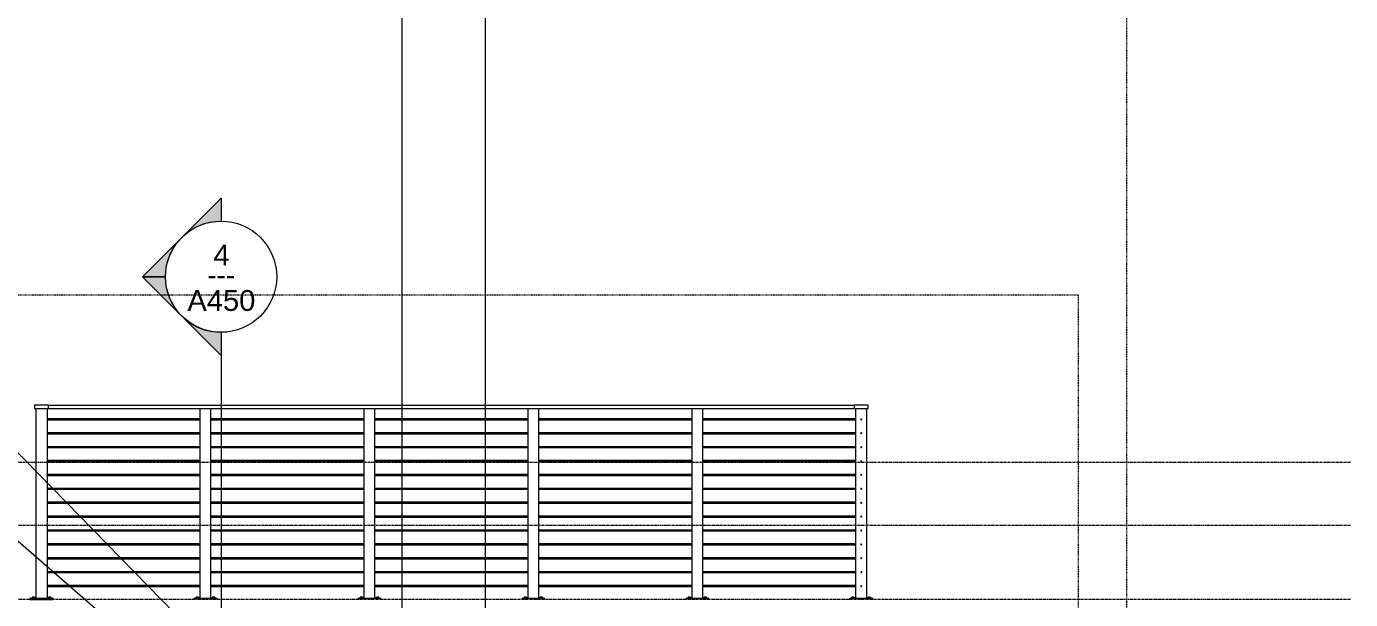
# Model space of a CAD drawing. Header units: inches. Extents: x -8998 to -7518, y -226 to 479.
# Drawn here: x -7804.3 to -7518.4, y 2.4 to 126.1 of the extents above; entities that cross this region are included whole.
import ezdxf

# ---------------------------------------------------------------- set-up
doc = ezdxf.new("R2010")
doc.units = ezdxf.units.IN
doc.header["$MEASUREMENT"] = 0
doc.linetypes.add('Aligning Line 1_8_', pattern=[0.25, 0.125, -0.125])
doc.linetypes.add('Grid Line 1_2_', pattern=[0.875, 0.5, -0.125, 0.125, -0.125])
for name, color, linetype, lineweight in [('A-FLOR-HRAL', 11, 'Continuous', 9), ('A-FLOR-LEVL-1', 51, 'Grid Line 1_2_', 9), ('G-ANNO-SYMB', 111, 'Aligning Line 1_8_', 9), ('G-ANNO-SYMB-1', 111, 'Continuous', 9), ('G-ANNO-TEXT', 231, 'Continuous', 9)]:
    doc.layers.add(name, color=color, linetype=linetype, lineweight=lineweight)
doc.styles.add('Arial_1', font='arial.ttf', dxfattribs={"height": 4.5})
doc.styles.add('Century Gothic', font='ufonts.com_century-gothic.ttf', dxfattribs={"height": 4.5})

# ---------------------------------------------------------------- blocks, each defined once
blk = doc.blocks.new('Railing - 2_ x 1_2_ 2-1559248-Section 26')
at = {"layer": 'A-FLOR-HRAL'}
for p, q in [((8694.88, 43.62), (8697.26, 43.62)), ((8694.88, 2.62), (8694.88, 43.62)), ((8697.26, 43.62), (8697.26, 2.62)), ((8694.07, 2.62), (8694.07, 2.87)), ((8694.57, 2.87), (8694.07, 2.87)), ((8694.57, 2.87), (8694.57, 2.62)), ((8697.57, 2.62), (8697.57, 2.87)), ((8698.07, 2.87), (8697.57, 2.87)), ((8698.07, 2.87), (8698.07, 2.62)), ((8698.57, 2.62), (8693.57, 2.62)), ((8693.57, 2.37), (8693.57, 2.62)), ((8693.57, 2.37), (8698.57, 2.37)), ((8698.57, 2.62), (8698.57, 2.37))]:
    blk.add_line(p, q, dxfattribs=at)
blk = doc.blocks.new('Railing - 2_ x 1_2_ 2-V13-Section 26')
at = {"layer": 'A-FLOR-HRAL'}
for p, q in [((8730.28, 43.62), (8730.28, 2.62)), ((8732.66, 2.62), (8732.66, 43.62)), ((8729.47, 2.62), (8729.47, 2.87)), ((8729.72, 2.87), (8729.47, 2.87)), ((8729.97, 2.87), (8729.72, 2.87)), ((8729.97, 2.87), (8729.97, 2.62)), ((8732.97, 2.62), (8732.97, 2.87)), ((8733.22, 2.87), (8732.97, 2.87)), ((8733.47, 2.87), (8733.22, 2.87)), ((8733.47, 2.87), (8733.47, 2.62)), ((8733.97, 2.62), (8728.97, 2.62)), ((8728.97, 2.62), (8728.97, 2.37)), ((8733.97, 2.37), (8733.97, 2.62))]:
    blk.add_line(p, q, dxfattribs=at)
blk = doc.blocks.new('Railing - 2_ x 1_2_ 2-V14-Section 26')
at = {"layer": 'A-FLOR-HRAL'}
for p, q in [((8871.88, 2.62), (8871.88, 43.62)), ((8874.26, 2.62), (8874.26, 43.62)), ((8871.07, 2.62), (8871.07, 2.87)), ((8871.57, 2.87), (8871.07, 2.87)), ((8871.57, 2.87), (8871.57, 2.62)), ((8874.57, 2.62), (8874.57, 2.87)), ((8875.07, 2.87), (8874.57, 2.87)), ((8875.07, 2.87), (8875.07, 2.62)), ((8875.57, 2.62), (8870.57, 2.62)), ((8870.57, 2.37), (8870.57, 2.62)), ((8875.57, 2.37), (8875.57, 2.62))]:
    blk.add_line(p, q, dxfattribs=at)
blk = doc.blocks.new('Railing - Railing-1114347-Section 26')
at = {"layer": 'A-FLOR-HRAL'}
for p, q in [((8697.57, 44.38), (8694.57, 44.38)), ((8694.57, 44.38), (8694.57, 43.62)), ((8694.57, 43.62), (8694.88, 43.62)), ((8697.26, 43.62), (8697.57, 43.62)), ((8697.57, 44.38), (8871.57, 44.38)), ((8697.57, 43.62), (8697.57, 44.38)), ((8697.57, 43.62), (8871.57, 43.62)), ((8874.57, 44.38), (8871.57, 44.38)), ((8871.57, 44.38), (8871.57, 43.62)), ((8871.57, 43.62), (8874.57, 43.62)), ((8874.57, 43.62), (8874.57, 44.38)), ((8730.28, 41.38), (8697.26, 41.38)), ((8697.26, 41.19), (8730.28, 41.19)), ((8765.68, 41.38), (8732.66, 41.38)), ((8732.66, 41.19), (8765.68, 41.19)), ((8801.08, 41.38), (8768.06, 41.38)), ((8768.06, 41.19), (8801.08, 41.19)), ((8836.48, 41.38), (8803.46, 41.38)), ((8803.46, 41.19), (8836.48, 41.19)), ((8871.88, 41.38), (8838.86, 41.38)), ((8838.86, 41.19), (8871.88, 41.19)), ((8730.28, 38.38), (8697.26, 38.38)), ((8697.26, 38.19), (8730.28, 38.19)), ((8765.68, 38.38), (8732.66, 38.38)), ((8732.66, 38.19), (8765.68, 38.19)), ((8801.08, 38.38), (8768.06, 38.38)), ((8768.06, 38.19), (8801.08, 38.19)), ((8836.48, 38.38), (8803.46, 38.38)), ((8803.46, 38.19), (8836.48, 38.19)), ((8871.88, 38.38), (8838.86, 38.38)), ((8838.86, 38.19), (8871.88, 38.19)), ((8730.28, 35.38), (8697.26, 35.38)), ((8697.26, 35.19), (8730.28, 35.19)), ((8765.68, 35.38), (8732.66, 35.38)), ((8732.66, 35.19), (8765.68, 35.19)), ((8801.08, 35.38), (8768.06, 35.38)), ((8768.06, 35.19), (8801.08, 35.19)), ((8836.48, 35.38), (8803.46, 35.38)), ((8803.46, 35.19), (8836.48, 35.19)), ((8871.88, 35.38), (8838.86, 35.38)), ((8838.86, 35.19), (8871.88, 35.19)), ((8730.28, 32.38), (8697.26, 32.38)), ((8697.26, 32.19), (8730.28, 32.19)), ((8765.68, 32.38), (8732.66, 32.38)), ((8732.66, 32.19), (8765.68, 32.19)), ((8801.08, 32.38), (8768.06, 32.38)), ((8768.06, 32.19), (8801.08, 32.19)), ((8836.48, 32.38), (8803.46, 32.38)), ((8803.46, 32.19), (8836.48, 32.19)), ((8871.88, 32.38), (8838.86, 32.38)), ((8838.86, 32.19), (8871.88, 32.19)), ((8730.28, 29.37), (8697.26, 29.37)), ((8697.26, 29.19), (8730.28, 29.19)), ((8765.68, 29.37), (8732.66, 29.37)), ((8732.66, 29.19), (8765.68, 29.19)), ((8801.08, 29.37), (8768.06, 29.37)), ((8768.06, 29.19), (8801.08, 29.19)), ((8836.48, 29.37), (8803.46, 29.37)), ((8803.46, 29.19), (8836.48, 29.19)), ((8871.88, 29.37), (8838.86, 29.37)), ((8838.86, 29.19), (8871.88, 29.19)), ((8730.28, 26.38), (8697.26, 26.38)), ((8697.26, 26.19), (8730.28, 26.19)), ((8765.68, 26.38), (8732.66, 26.38)), ((8732.66, 26.19), (8765.68, 26.19)), ((8801.08, 26.38), (8768.06, 26.38)), ((8768.06, 26.19), (8801.08, 26.19)), ((8836.48, 26.38), (8803.46, 26.38)), ((8803.46, 26.19), (8836.48, 26.19)), ((8871.88, 26.38), (8838.86, 26.38)), ((8838.86, 26.19), (8871.88, 26.19)), ((8730.28, 23.37), (8697.26, 23.37)), ((8697.26, 23.19), (8730.28, 23.19)), ((8765.68, 23.37), (8732.66, 23.37)), ((8732.66, 23.19), (8765.68, 23.19)), ((8801.08, 23.37), (8768.06, 23.37)), ((8768.06, 23.19), (8801.08, 23.19)), ((8836.48, 23.37), (8803.46, 23.37)), ((8803.46, 23.19), (8836.48, 23.19)), ((8871.88, 23.37), (8838.86, 23.37)), ((8838.86, 23.19), (8871.88, 23.19)), ((8730.28, 20.38), (8697.26, 20.38)), ((8697.26, 20.19), (8730.28, 20.19)), ((8765.68, 20.38), (8732.66, 20.38)), ((8732.66, 20.19), (8765.68, 20.19)), ((8801.08, 20.38), (8768.06, 20.38)), ((8768.06, 20.19), (8801.08, 20.19)), ((8836.48, 20.38), (8803.46, 20.38)), ((8803.46, 20.19), (8836.48, 20.19)), ((8871.88, 20.38), (8838.86, 20.38)), ((8838.86, 20.19), (8871.88, 20.19)), ((8730.28, 17.37), (8697.26, 17.37)), ((8697.26, 17.19), (8730.28, 17.19)), ((8765.68, 17.37), (8732.66, 17.37)), ((8732.66, 17.19), (8765.68, 17.19)), ((8801.08, 17.37), (8768.06, 17.37)), ((8768.06, 17.19), (8801.08, 17.19)), ((8836.48, 17.37), (8803.46, 17.37)), ((8803.46, 17.19), (8836.48, 17.19)), ((8871.88, 17.37), (8838.86, 17.37)), ((8838.86, 17.19), (8871.88, 17.19)), ((8730.28, 14.37), (8697.26, 14.37)), ((8765.68, 14.37), (8732.66, 14.37)), ((8801.08, 14.37), (8768.06, 14.37)), ((8836.48, 14.37), (8803.46, 14.37)), ((8871.88, 14.37), (8838.86, 14.37)), ((8697.26, 14.19), (8730.28, 14.19)), ((8732.66, 14.19), (8765.68, 14.19)), ((8768.06, 14.19), (8801.08, 14.19)), ((8803.46, 14.19), (8836.48, 14.19)), ((8838.86, 14.19), (8871.88, 14.19)), ((8730.28, 11.38), (8697.26, 11.38)), ((8697.26, 11.19), (8730.28, 11.19)), ((8765.68, 11.38), (8732.66, 11.38)), ((8732.66, 11.19), (8765.68, 11.19)), ((8801.08, 11.38), (8768.06, 11.38)), ((8768.06, 11.19), (8801.08, 11.19)), ((8836.48, 11.38), (8803.46, 11.38)), ((8803.46, 11.19), (8836.48, 11.19)), ((8871.88, 11.38), (8838.86, 11.38)), ((8838.86, 11.19), (8871.88, 11.19)), ((8730.28, 8.37), (8697.26, 8.37)), ((8697.26, 8.19), (8730.28, 8.19)), ((8765.68, 8.37), (8732.66, 8.37)), ((8732.66, 8.19), (8765.68, 8.19)), ((8801.08, 8.37), (8768.06, 8.37)), ((8768.06, 8.19), (8801.08, 8.19)), ((8836.48, 8.37), (8803.46, 8.37)), ((8803.46, 8.19), (8836.48, 8.19)), ((8871.88, 8.37), (8838.86, 8.37)), ((8838.86, 8.19), (8871.88, 8.19)), ((8730.28, 5.38), (8697.26, 5.38)), ((8697.26, 5.19), (8730.28, 5.19)), ((8765.68, 5.38), (8732.66, 5.38)), ((8732.66, 5.19), (8765.68, 5.19)), ((8801.08, 5.38), (8768.06, 5.38)), ((8768.06, 5.19), (8801.08, 5.19)), ((8836.48, 5.38), (8803.46, 5.38)), ((8803.46, 5.19), (8836.48, 5.19)), ((8871.88, 5.38), (8838.86, 5.38)), ((8838.86, 5.19), (8871.88, 5.19))]:
    blk.add_line(p, q, dxfattribs=at)
for centre, start, end in [((8873.07, 41.28), 0, 180), ((8873.07, 41.28), 180, 0), ((8873.07, 38.28), 0, 180), ((8873.07, 38.28), 180, 0), ((8873.07, 35.28), 0, 180), ((8873.07, 35.28), 180, 0), ((8873.07, 32.28), 0, 180), ((8873.07, 32.28), 180, 0), ((8873.07, 29.28), 0, 180), ((8873.07, 29.28), 180, 0), ((8873.07, 26.28), 0, 180), ((8873.07, 26.28), 180, 0), ((8873.07, 23.28), 0, 180), ((8873.07, 23.28), 180, 0), ((8873.07, 20.28), 0, 180), ((8873.07, 20.28), 180, 0), ((8873.07, 17.28), 0, 180), ((8873.07, 17.28), 180, 0), ((8873.07, 14.28), 0, 180), ((8873.07, 14.28), 180, 0), ((8873.07, 11.28), 0, 180), ((8873.07, 11.28), 180, 0), ((8873.07, 8.28), 0, 180), ((8873.07, 8.28), 180, 0), ((8873.07, 5.28), 0, 180), ((8873.07, 5.28), 180, 0)]:
    blk.add_arc(centre, 0.0938, start, end, dxfattribs=at)
for name, p in [('Railing - 2_ x 1_2_ 2-1559248-Section 26', (0, 0)), ('Railing - 2_ x 1_2_ 2-V13-Section 26', (0, 0)), ('Railing - 2_ x 1_2_ 2-V13-Section 26', (35.4, 0)), ('Railing - 2_ x 1_2_ 2-V13-Section 26', (70.8, 0)), ('Railing - 2_ x 1_2_ 2-V13-Section 26', (106.2, 0)), ('Railing - 2_ x 1_2_ 2-V14-Section 26', (0, 0))]:
    blk.add_blockref(name, p)
blk = doc.blocks.new('Section - Section Head - Filled-22785-Section 26')
at = {"layer": 'G-ANNO-SYMB-1'}
h = blk.add_hatch(color=256, dxfattribs=at)
edge = h.paths.add_edge_path(flags=0)
edge.add_arc((8666.17, 417.77), 12.02, 47.9216, 90)
edge.add_line((8666.17, 429.79), (8666.17, 434.74))
edge.add_line((8666.17, 434.74), (8674.22, 426.69))
h = blk.add_hatch(color=256, dxfattribs=at)
edge = h.paths.add_edge_path(flags=0)
edge.add_line((8674.65, 426.26), (8683.14, 417.77))
edge.add_line((8683.14, 417.77), (8678.17, 417.77))
edge.add_arc((8666.17, 417.77), 12, 360, 405)
h = blk.add_hatch(color=256, dxfattribs=at)
edge = h.paths.add_edge_path(flags=0)
edge.add_arc((8666.17, 417.77), 12, 315, 360)
edge.add_line((8678.17, 417.77), (8683.14, 417.77))
edge.add_line((8683.14, 417.77), (8674.65, 409.28))
h = blk.add_hatch(color=256, dxfattribs=at)
edge = h.paths.add_edge_path(flags=0)
edge.add_line((8674.22, 408.85), (8666.17, 400.8))
edge.add_line((8666.17, 400.8), (8666.17, 405.75))
edge.add_arc((8666.17, 417.77), 12.02, 270, 312.0784)
for p, q in [((8674.22, 426.69), (8666.17, 434.74)), ((8666.17, 434.74), (8666.17, 429.79)), ((8683.14, 417.77), (8674.65, 426.26)), ((8674.65, 409.28), (8683.14, 417.77)), ((8678.17, 417.77), (8683.14, 417.77)), ((8683.14, 417.77), (8678.17, 417.77)), ((8666.17, 400.8), (8674.22, 408.85)), ((8666.17, 405.75), (8666.17, 400.8))]:
    blk.add_line(p, q, dxfattribs=at)
for centre, radius, start, end in [((8666.17, 417.79), 12, 90, 270), ((8666.17, 417.79), 12, 270, 90), ((8666.17, 417.77), 12.02, 47.9216, 90), ((8666.17, 417.77), 12, 360, 45), ((8666.17, 417.77), 12, 315, 360), ((8666.17, 417.77), 12.02, 270, 312.0784)]:
    blk.add_arc(centre, radius, start, end, dxfattribs=at)

msp = doc.modelspace()

# ---------------------------------------------------------------- linework, layer by layer
at = {"layer": 'A-FLOR-LEVL-1'}
for p, q in [((-7518.36, 32), (-8207.49, 32)), ((-7518.36, 18.37), (-8207.49, 18.37)), ((-7518.36, 2.37), (-8207.49, 2.37))]:
    msp.add_line(p, q, dxfattribs=at)
at = {"layer": 'G-ANNO-SYMB'}
for p, q in [((-7566.74, 405.77), (-7566.74, -182.48)), ((-7577.16, 68.08), (-7892.45, 68.08)), ((-7577.16, 68.08), (-7577.16, -196.9))]:
    msp.add_line(p, q, dxfattribs=at)
at = {"layer": 'G-ANNO-SYMB-1'}
for p, q in [((-7723.24, 405.77), (-7723.24, -196.9)), ((-7705.24, 405.77), (-7705.24, -196.9)), ((-7762.24, 60.07), (-7762.24, -168.93))]:
    msp.add_line(p, q, dxfattribs=at)
at = {"layer": 'G-ANNO-TEXT'}
for p, q in [((-7769.19, -3.73), (-7855.82, 84.92)), ((-7775.27, -11.84), (-7855.82, 58.07))]:
    msp.add_line(p, q, dxfattribs=at)

# ---------------------------------------------------------------- block references
at = {"layer": 'A-FLOR-HRAL'}
msp.add_blockref('Railing - Railing-1114347-Section 26', (-16497.08, 0), dxfattribs=at)
at = {"layer": 'G-ANNO-SYMB-1', "extrusion": (0, 0, -1)}
msp.add_blockref('Section - Section Head - Filled-22785-Section 26', (-903.93, -345.7), dxfattribs=at)

# ---------------------------------------------------------------- texts
at = {"layer": 'G-ANNO-SYMB-1', "char_height": 4.5, "attachment_point": 1}
for s, insert, width, style in [('4', (-7763.9, 79.03), 4.242, 'Arial_1'), ('---', (-7765.22, 74.77), 7.7265, 'Century Gothic'), ('A450', (-7769.52, 69.21), 17.877, 'Arial_1')]:
    msp.add_mtext(s, dxfattribs=dict(at, insert=insert, width=width, style=style))

doc.saveas('drawing.dxf')
